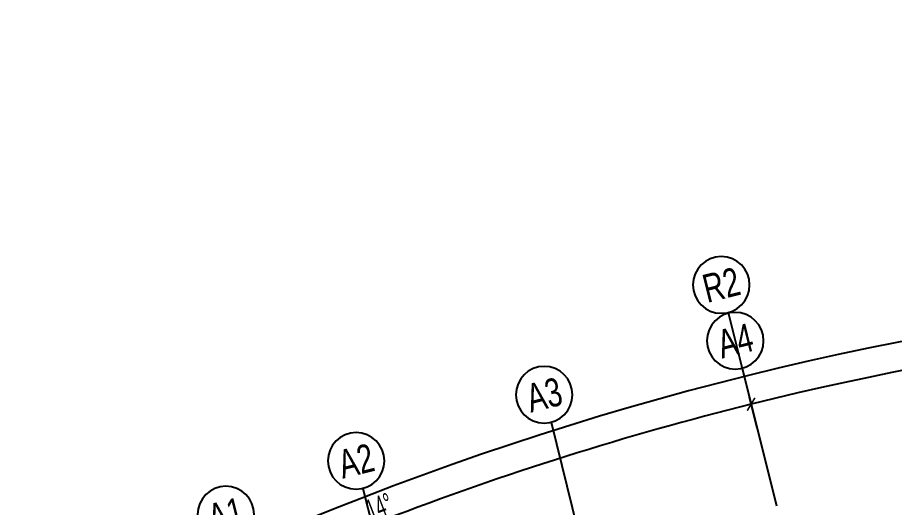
# Model space of a CAD drawing. Extents: x 138868 to 1251000, y -188972 to 132579.
# Drawn here: x 854994 to 892110, y 107898 to 128639 of the extents above; entities that cross this region are included whole.
import ezdxf
from ezdxf.enums import TextEntityAlignment as Align

# ---------------------------------------------------------------- set-up
doc = ezdxf.new("R2010")
doc.units = 0
doc.layers.get('0').update_dxf_attribs({"color": 8})
doc.layers.get('Defpoints').update_dxf_attribs({"color": 8})
for name, color, linetype in [('#幕墙线-平面', 8, 'Continuous'), ('#标注', 8, 'Continuous'), ('dim', 8, 'Continuous'), ('数据中心轮廓线', 8, 'Continuous')]:
    doc.layers.add(name, color=color, linetype=linetype)
doc.styles.add('JHZX', font='jrs.shx', dxfattribs={"width": 0.6, "bigfont": 'jhz.shx'})
doc.dimstyles.new('JZBZ-300', dxfattribs={"dimscale": 300, "dimtxt": 3, "dimasz": 1.5, "dimexe": 1, "dimexo": 1, "dimgap": 0.5, "dimtad": 1, "dimdec": 0, "dimdsep": 46, "dimtxsty": 'JHZX', "dimblk1": 'ARCHTICK', "dimblk2": 'ARCHTICK', "dimsah": 1, "dimcen": 0, "dimclrd": 1, "dimclre": 1, "dimclrt": 2, "dimadec": 1, "dimazin": 2, "dimtfac": 1, "dimtdec": 0, "dimtix": 1, "dimtmove": 0, "dimatfit": 3, "dimfxl": 1, "dimtolj": 1, "dimlwd": -1, "dimlwe": -1, "dimarcsym": 1})

# ---------------------------------------------------------------- blocks, each defined once
blk = doc.blocks.new('*U3166')
blk.add_line((-8.960830237663566e-17, -20), (0, 0))
blk.add_circle((0, -24), 4)
at = {"style": 'JHZX', "width": 0.75}
blk.add_attdef('AXES', text='', height=4, dxfattribs=at).set_placement((0, -24), align=Align.MIDDLE_CENTER)
blk = doc.blocks.new('_ARCHTICK')
at = {"color": 0, "linetype": 'ByBlock', "const_width": 0.15}
blk.add_lwpolyline([(-0.5, -0.5), (0.5, 0.5)], dxfattribs=at)
blk = doc.blocks.new('*D3321')
at = {"layer": '#标注', "ltscale": 300, "transparency": 16777216}
for p, q in [((856190.8966844945, 99692.36909648811), (854993.744198457, 101943.8854600338)), ((1008530.367629015, 79636.49725693116), (1010269.463448736, 81501.44919732175))]:
    blk.add_line(p, q, dxfattribs=at)
blk.add_arc((918301.9844985469, -17121.59754685307), 134550.0001244242, 46.99999999366509, 117.9999999999995, dxfattribs=at)
at = {"layer": 'Defpoints', "color": 0, "ltscale": 300, "transparency": 16777216}
for p in [(962846.5674255192, 109840.9271025278), (856331.73815333, 99427.48481863044), (1008325.768120972, 79417.09114646802), (918301.9844985469, -17121.59754685307)]:
    blk.add_point(p, dxfattribs=at)
at = {"layer": '#标注', "ltscale": 300, "transparency": 16777216, "xscale": 450, "yscale": 450, "zscale": 450}
for p, rotation in [((855134.5856672928, 101679.0011821761), 207.9999999999995), ((1010064.863940693, 81282.04308685866), 316.9999999936651)]:
    blk.add_blockref('_ARCHTICK', p, dxfattribs=dict(at, rotation=rotation))
at = {"layer": '#标注', "ltscale": 300, "transparency": 16777216, "insert": (935942.5994007356, 116872.1755902018), "char_height": 900, "attachment_point": 5, "rotation": 352.4999999968323, "style": 'JHZX'}
blk.add_mtext('\\A1;71°', dxfattribs=at)
blk = doc.blocks.new('*D3314')
at = {"layer": '#标注', "ltscale": 300, "transparency": 16777216}
for p, q in [((918301.9844985477, 115178.4025755829), (918301.9844985477, 116528.4025775725)), ((886295.7176810894, 111248.52715826), (885969.1231215484, 112558.4263906631))]:
    blk.add_line(p, q, dxfattribs=at)
blk.add_arc((918301.9844985468, -17121.59754685317), 133350.0001244257, 89.9999999999996, 104.0000000000007, dxfattribs=at)
at = {"layer": 'Defpoints', "color": 0, "ltscale": 300, "transparency": 16777216}
for p in [(907452.805221465, 115786.3323978949), (918301.9844985477, 114878.4025755829), (886368.2942497693, 110957.4384403772), (918301.9844985468, -17121.59754685317)]:
    blk.add_point(p, dxfattribs=at)
at = {"layer": '#标注', "ltscale": 300, "transparency": 16777216, "xscale": 450, "yscale": 450, "zscale": 450}
for p, rotation in [((918301.9844985477, 116228.4025775725), 359.9999999999996), ((886041.6996902283, 112267.3376727803), 194.0000000000007)]:
    blk.add_blockref('_ARCHTICK', p, dxfattribs=dict(at, rotation=rotation))
at = {"layer": '#标注', "ltscale": 300, "transparency": 16777216, "insert": (901977.5859342634, 115829.9595890001), "char_height": 900, "attachment_point": 5, "rotation": 7.000000000000215, "style": 'JHZX'}
blk.add_mtext('\\A1;14°', dxfattribs=at)
blk = doc.blocks.new('*D3315')
at = {"layer": '#标注', "ltscale": 300, "transparency": 16777216}
for p, q in [((886295.7176810895, 111248.52715826), (885969.1231215484, 112558.4263906635)), ((856190.8966844945, 99692.36909648805), (855557.1100737993, 100884.3483486047))]:
    blk.add_line(p, q, dxfattribs=at)
blk.add_arc((918301.9844985472, -17121.59754685307), 133350.000124426, 104.0000000000008, 117.9999999999996, dxfattribs=at)
at = {"layer": 'Defpoints', "color": 0, "ltscale": 300, "transparency": 16777216}
for p in [(886368.2942497693, 110957.4384403773), (875621.7338599301, 109213.7448503133), (856331.7381533302, 99427.48481863039), (918301.9844985472, -17121.59754685307)]:
    blk.add_point(p, dxfattribs=at)
at = {"layer": '#标注', "ltscale": 300, "transparency": 16777216, "xscale": 450, "yscale": 450, "zscale": 450}
for p, rotation in [((886041.6996902283, 112267.3376727807), 14.00000000000074), ((855697.951542635, 100619.464070747), 207.9999999999996)]:
    blk.add_blockref('_ARCHTICK', p, dxfattribs=dict(at, rotation=rotation))
at = {"layer": '#标注', "ltscale": 300, "transparency": 16777216, "insert": (870298.5976123635, 107931.5006986087), "char_height": 900, "attachment_point": 5, "rotation": 21.00000000000008, "style": 'JHZX'}
blk.add_mtext('\\A1;14°', dxfattribs=at)

msp = doc.modelspace()

# ---------------------------------------------------------------- linework, layer by layer
at = {"layer": '#幕墙线-平面', "ltscale": 500}
msp.add_lwpolyline([(998285.7021367988, 80237.03399766423, 0.2860734634963688), (866144.3737756913, 97576.69969902467, 0.4324632496480859), (862392.3873621444, 86538.52766009257), (877125.2731387713, 58829.99946906487, 0.3897332674103929), (887336.5475836261, 55231.04394336417, -0.2739152575343032), (966866.7564053421, 44807.51845885115, 0.3893999561442285), (977654.2845651237, 45646.6890394357), (999058.200471947, 68599.57872991194, 0.4327152502695922)], format="xyb", close=True, dxfattribs=at)
msp.add_lwpolyline([(866144.3739002969, 97576.69966680114, 0.4324632496197469), (862392.3874869961, 86538.52762810932), (877125.2732638898, 58829.99943657988, 0.3897332673906265), (887336.5477104676, 55231.04391210387, -0.2124371498010051), (951317.533810321, 54318.83629549388, 0.3893999562089555), (961622.6773407378, 57617.16739056236), (977172.2098301607, 84878.39989842544, 0.4327152502067482), (973743.2372546513, 96026.01245414908, 0.2242489846275923), (866144.3739002966, 97576.69966680091)], format="xyb", dxfattribs=at)
at = {"layer": '#幕墙线-平面'}
msp.add_lwpolyline([(998095.2647136045, 80005.22893333831, 0.2860734634963688), (866268.5585628813, 97303.60971636232, 0.432463249648085), (862657.2716399438, 86679.36912903795), (877390.1574166291, 58970.84093790059, 0.3897332674103919), (887218.5090697727, 55506.8462443829, -0.2739152575343032), (967051.8826010546, 45043.58686347376, 0.3893999561442295), (977434.8784545485, 45851.28854735848), (998838.7943614612, 68804.17823793064, 0.4327152502695888), (998095.264720533, 80005.2289276463)], format="xyb", dxfattribs=at)
at = {"layer": '#幕墙线-平面', "ltscale": 300}
msp.add_lwpolyline([(866268.5586875654, 97303.60968417418, 0.432463249619747), (862657.2717648009, 86679.36909704446), (877390.1575417477, 58970.84090541583, 0.3897332673906247), (887218.5091965785, 55506.84621310746, -0.2124371498010051), (951443.3872383656, 54591.16131206322, 0.3893999562089572), (961362.0878863917, 57765.80499106646), (976911.6203758148, 85027.03749892954, 0.4327152502067479), (973611.2342718868, 95756.61458381359, 0.2242489846275924)], format="xyb", close=True, dxfattribs=at)
at = {"layer": 'dim', "ltscale": 300}
for points in [[(909963.945715663, 98578.4023309304), (907511.2838960048, 108415.4915936626, 0.08546788528828636), (866144.3739002969, 97576.19505117892, 0.4324632496197455), (862392.3874869961, 86538.02301248722), (877125.2732638898, 58829.49482095783, 0.3897332673906265), (887336.5477104676, 55230.53929648176, -0.2124371498010051), (951317.533810321, 54318.33167987183, 0.3893999562089553), (961622.6773407378, 57616.66277494014), (977172.2098301607, 84877.8952828034, 0.4327152502067507), (973743.2372546513, 96025.50783852703, 0.09273048928582212), (929092.6849368347, 108415.4916114839), (926640.0230481792, 98578.40207202872)], [(909729.5600268035, 98278.40233456931), (907282.1497937301, 108094.4286339566, 0.08495546336409823), (866268.5586874872, 97303.10506851663, 0.4324632496197475), (862657.2717648002, 86678.86448142375), (877390.1575417477, 58970.3362897936, 0.3897332673906237), (887218.5091965788, 55506.3415974853, -0.212437149801005), (951443.3872383656, 54590.65669644106, 0.3893999562089543), (961362.0878863917, 57765.30037544435), (976911.6203758148, 85026.53288330755, 0.4327152502067534), (973611.234271887, 95756.10996819154, 0.09221741090204245), (929321.8190390503, 108094.4286515407), (926874.4087352243, 98278.40206838981)]]:
    msp.add_lwpolyline(points, format="xyb", close=True, dxfattribs=at)
at = {"layer": '数据中心轮廓线'}
msp.add_lwpolyline([(965305.915565616, 99782.76689794258, 0.07427249536410932), (929092.6849368347, 108415.4916114841), (926640.0230481795, 98578.40207202872), (909963.945715663, 98578.4023309304), (907511.2838960048, 108415.4915936626, 0.07427249553223203), (871298.0535004537, 99782.76695935108)], format="xyb", dxfattribs=at)

# ---------------------------------------------------------------- block references
at = {"layer": '#标注'}
ref = msp.add_blockref('*U3166', (886524.5335738598, 110333.8474000332), dxfattribs=dict(at, xscale=-300.0000000000002, yscale=300.0000000000002, zscale=300.0000000000001, rotation=194.0098419021872))
ref.add_attrib('AXES', 'R2', dxfattribs={"layer": '0', "height": 1200.000000000001, "rotation": 14.00984190218716, "style": 'JHZX', "width": 0.7499999999999999}).set_placement((884781.495918693, 117319.6773244352), align=Align.MIDDLE_CENTER)
ref = msp.add_blockref('*U3166', (887112.8658401698, 107971.1249019449), dxfattribs=dict(at, xscale=-300.0000000000002, yscale=300.0000000000002, zscale=300.0000000000001, rotation=193.9999999999983))
ref.add_attrib('AXES', 'A4', dxfattribs={"layer": '0', "height": 1200, "rotation": 13.99999999999824, "style": 'JHZX', "width": 0.7500000000000003}).set_placement((885371.0281918524, 114957.2541311322), align=Align.MIDDLE_CENTER)
ref = msp.add_blockref('*U3166', (879026.0510834111, 105683.6174209047), dxfattribs=dict(at, xscale=-300.0000000000002, yscale=300.0000000000002, zscale=300.0000000000001, rotation=193.9999999999983))
ref.add_attrib('AXES', 'A3', dxfattribs={"layer": '0', "height": 1200, "rotation": 13.99999999999824, "style": 'JHZX', "width": 0.7500000000000003}).set_placement((877284.2134350936, 112669.746650092), align=Align.MIDDLE_CENTER)
ref = msp.add_blockref('*U3166', (871066.6582682903, 102885.0482130236), dxfattribs=dict(at, xscale=-300.0000000000002, yscale=300.0000000000002, zscale=300.0000000000001, rotation=193.9999999999983))
ref.add_attrib('AXES', 'A2', dxfattribs={"layer": '0', "height": 1200, "rotation": 13.99999999999824, "style": 'JHZX', "width": 0.7500000000000003}).set_placement((869324.8206199729, 109871.1774422108), align=Align.MIDDLE_CENTER)
ref = msp.add_blockref('*U3166', (865553.4665173355, 100609.2158892129), dxfattribs=dict(at, xscale=-300.0000000000002, yscale=300.0000000000002, zscale=300.0000000000001, rotation=193.9999999999983))
ref.add_attrib('AXES', 'A1', dxfattribs={"layer": '0', "height": 1200, "rotation": 13.99999999999824, "style": 'JHZX', "width": 0.7500000000000003}).set_placement((863811.628869018, 107595.3451184001), align=Align.MIDDLE_CENTER)

# ---------------------------------------------------------------- dimensions: what is measured, and where the dimension line sits
at = {"layer": '#标注', "ltscale": 300}
for base, center, p1, p2, picture, middle in [((962846.5674255192, 109840.9271025278), (918301.9844985469, -17121.59754685307), (1008325.768120972, 79417.09114646801), (856331.73815333, 99427.48481863044), '*D3321', (935942.5994007356, 116872.1755902018)), ((907452.805221465, 115786.3323978949), (918301.9844985469, -17121.59754685318), (918301.9844985479, 114878.402575583), (886368.2942497693, 110957.4384403772), '*D3314', (901977.5859342633, 115829.9595890001)), ((875621.7338599301, 109213.7448503133), (918301.9844985469, -17121.59754685307), (886368.2942497693, 110957.4384403772), (856331.73815333, 99427.48481863039), '*D3315', (870298.5976123636, 107931.5006986088))]:
    dim = msp.add_angular_dim_3p(base=base, center=center, p1=p1, p2=p2, dimstyle='JZBZ-300', override={"dimclrd": 256, "dimclre": 256, "dimclrt": 256}, dxfattribs=at)
    dim.commit()
    dim.dimension.update_dxf_attribs({"geometry": picture, "text_midpoint": middle})

doc.saveas('drawing.dxf')
